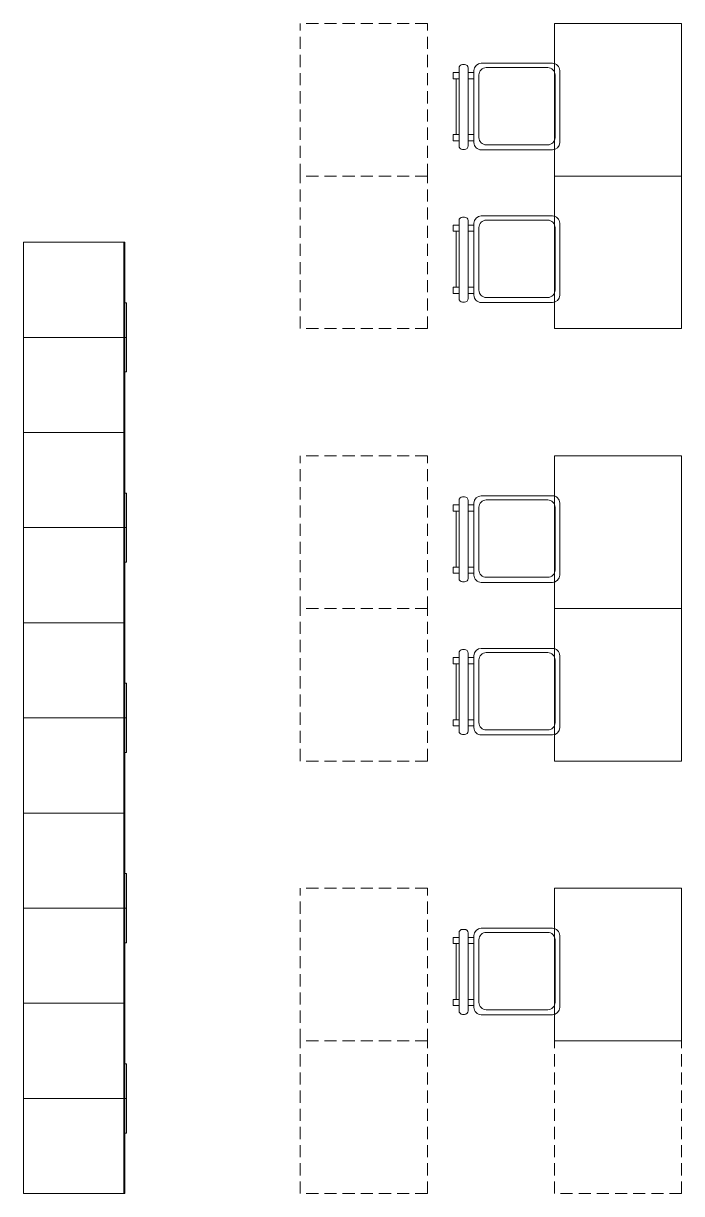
# Model space of a CAD drawing. Header units: millimetres. Extents: x -217756 to 263180, y 55413 to 130608.
# Drawn here: x -168428 to -165839, y 81050 to 85651 of the extents above; entities that cross this region are included whole.
import ezdxf

# ---------------------------------------------------------------- set-up
doc = ezdxf.new("R2010")
doc.units = ezdxf.units.MM
doc.linetypes.add('HIDDEN2', pattern=[4.7625, 3.175, -1.5875])
doc.layers.add('ТХ_корр_25.03.26', color=1, linetype='Continuous', lineweight=30, plot=False)
doc.layers.add('ТХ_мебель передв', color=250, linetype='Continuous', lineweight=13)

# ---------------------------------------------------------------- blocks, each defined once
blk = doc.blocks.new('стул №3-5')
at = {"linetype": 'ByBlock', "extrusion": (-6.19742e-05, 0.000470712, 1)}
for p, q in [((-15372.7, 16664.9, 196.8), (-15348.5, 16664.9, 196.8)), ((-15372.7, 16664.9, 196.8), (-15372.7, 16641.7, 196.8)), ((-15348.5, 16641.7, 196.8), (-15348.5, 16664.9, 196.8)), ((-15348.5, 16653.3, 196.8), (-15128.7, 16653.3, 196.8)), ((-15128.7, 16664.9, 196.8), (-15104.4, 16664.9, 196.8)), ((-15128.7, 16664.9, 196.8), (-15128.7, 16641.7, 196.8)), ((-15104.4, 16641.7, 196.8), (-15104.4, 16664.9, 196.8)), ((-15407, 16627.7, 196.8), (-15407, 16619.9, 196.8)), ((-15086.8, 16641.7, 196.8), (-15393.1, 16641.7, 196.8)), ((-15072.8, 16619.9, 196.8), (-15072.8, 16627.7, 196.8)), ((-15393.1, 16605.9, 196.8), (-15086.8, 16605.9, 196.9)), ((-15372.7, 16605.9, 196.8), (-15372.7, 16583.2, 196.9)), ((-15348.5, 16583.2, 196.9), (-15348.5, 16605.9, 196.8)), ((-15128.7, 16605.9, 196.9), (-15128.7, 16583.2, 196.9)), ((-15104.4, 16583.2, 196.9), (-15104.4, 16605.9, 196.9))]:
    blk.add_line(p, q, dxfattribs=at)
at = {"ltscale": 100, "extrusion": (-6.19742e-05, 0.000470712, 1), "elevation": 205.6}
for points in [[(-15379.9, 16582.9), (-15097, 16582.9, -0.414169), (-15068.3, 16554.2), (-15068.3, 16274.2, -0.414258), (-15097, 16245.5), (-15379.9, 16245.5, -0.414169), (-15408.6, 16274.2), (-15408.6, 16554.2, -0.414258)], [(-15360.2, 16563.2), (-15113.6, 16563.2, -0.414214), (-15084.9, 16534.4), (-15084.9, 16292.6, -0.414214), (-15113.6, 16263.9), (-15360.2, 16263.9, -0.414214), (-15388.9, 16292.6), (-15388.9, 16534.4, -0.414214)]]:
    blk.add_lwpolyline(points, format="xyb", close=True, dxfattribs=at)
at = {"linetype": 'ByBlock', "extrusion": (-6.19742e-05, 0.000470712, 1)}
for centre, start, end in [((-15393, 16627.6, 205.6), 90, 180), ((-15393, 16619.8, 205.6), 180, 270), ((-15086.8, 16627.6, 205.6), 0, 90), ((-15086.8, 16619.8, 205.6), 270, 0)]:
    blk.add_arc(centre, 13.9, start, end, dxfattribs=at)
blk = doc.blocks.new('A$C3cc2d96b')
at = {"layer": 'ТХ_мебель передв', "rotation": 89.99999999999999}
for p in [(68161.4, -30038.7), (68161.4, -30638.7), (68161.4, -31738.7), (68161.4, -32338.7), (68161.4, -33438.7)]:
    blk.add_blockref('стул №3-5', p, dxfattribs=at)
blk = doc.blocks.new('_стол.резерв')
at = {"linetype": 'HIDDEN2', "ltscale": 15}
for p, q in [((-20, 500), (-20, 0)), ((580, 500), (-20, 500)), ((580, 500), (580, 0)), ((580, 0), (-20, 0))]:
    blk.add_line(p, q, dxfattribs=at)
blk = doc.blocks.new('A$C04180442')
at = {"layer": 'ТХ_мебель передв', "rotation": 270}
for p in [(50895.1, -44970.1), (50895.1, -45570.1), (50895.1, -46670.1), (50895.1, -47270.1), (50895.1, -48370.1), (50895.1, -48970.1), (51895.1, -48970.1)]:
    blk.add_blockref('_стол.резерв', p, dxfattribs=at)
blk = doc.blocks.new('_стол№3-№5')
blk.add_lwpolyline([(-169868.3, 526261.4), (-169368.3, 526261.4), (-169368.3, 525661.4), (-169868.3, 525661.4)], close=True)
blk = doc.blocks.new('A$Cb4bdf09c')
at = {"layer": 'ТХ_мебель передв', "rotation": 180}
for p in [(-117473.2, 480711.3), (-117473.2, 480111.3), (-117473.2, 479011.3), (-117473.2, 478411.3), (-117473.2, 477311.3)]:
    blk.add_blockref('_стол№3-№5', p, dxfattribs=at)
blk = doc.blocks.new('У005-3740')
at = {"layer": 'ТХ_мебель передв'}
for p, q in [((-231583.2, 58866.8, -0.6), (-231188.1, 58866.8, -0.6)), ((-231583.2, 58492.8, -0.6), (-231188.1, 58492.8, -0.6)), ((-231583.2, 58118.8, -0.6), (-231188.1, 58118.8, -0.6)), ((-231583.2, 57744.8, -0.6), (-231188.1, 57744.8, -0.6)), ((-231583.2, 57370.8, -0.6), (-231188.1, 57370.8, -0.6)), ((-231583.2, 56996.8, -0.6), (-231188.1, 56996.8, -0.6)), ((-231583.2, 56622.8, -0.6), (-231188.1, 56622.8, -0.6)), ((-231583.2, 56248.8, -0.6), (-231188.1, 56248.8, -0.6)), ((-231583.2, 55874.8, -0.6), (-231188.1, 55874.8, -0.6))]:
    blk.add_line(p, q, dxfattribs=at)
at = {"layer": 'ТХ_мебель передв', "elevation": -0.6}
for points in [[(-231587.2, 55500.8), (-231587.2, 59240.8), (-231583.2, 59240.8), (-231583.2, 55500.8)], [(-231188.1, 55500.8), (-231188.1, 59240.8), (-231583.2, 59240.8), (-231583.2, 55500.8)], [(-231594.1, 59002.7), (-231594.1, 58866.8), (-231587.2, 58866.8), (-231587.2, 59002.7)], [(-231594.1, 58866.8), (-231594.1, 58730.9), (-231587.2, 58730.9), (-231587.2, 58866.8)], [(-231594.1, 58254.7), (-231594.1, 58118.8), (-231587.2, 58118.8), (-231587.2, 58254.7)], [(-231594.1, 58118.8), (-231594.1, 57982.9), (-231587.2, 57982.9), (-231587.2, 58118.8)], [(-231594.1, 57506.7), (-231594.1, 57370.8), (-231587.2, 57370.8), (-231587.2, 57506.7)], [(-231594.1, 57370.8), (-231594.1, 57234.9), (-231587.2, 57234.9), (-231587.2, 57370.8)], [(-231594.1, 56758.7), (-231594.1, 56622.8), (-231587.2, 56622.8), (-231587.2, 56758.7)], [(-231594.1, 56622.8), (-231594.1, 56486.9), (-231587.2, 56486.9), (-231587.2, 56622.8)], [(-231594.1, 56010.7), (-231594.1, 55874.8), (-231587.2, 55874.8), (-231587.2, 56010.7)], [(-231594.1, 55874.8), (-231594.1, 55738.9), (-231587.2, 55738.9), (-231587.2, 55874.8)]]:
    blk.add_lwpolyline(points, close=True, dxfattribs=at)
blk = doc.blocks.new('A$C979131c8')
at = {"layer": 'ТХ_мебель передв', "xscale": -1}
blk.add_blockref('У005-3740', (-339915, -60801, 0.6), dxfattribs=at)

msp = doc.modelspace()

# ---------------------------------------------------------------- block references
msp.add_blockref('A$C979131c8', (-59700.7, 86350.7))
at = {"layer": 'ТХ_корр_25.03.26', "ltscale": 100}
for name in ['A$C04180442', 'A$Cb4bdf09c', 'A$C3cc2d96b']:
    msp.add_blockref(name, (-218233.9, 130600.7), dxfattribs=at)

doc.saveas('drawing.dxf')
